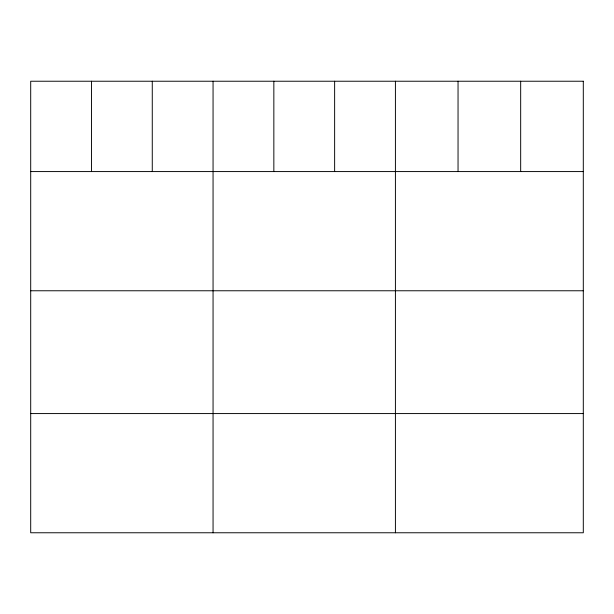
<?xml version="1.0" encoding="UTF-8"?>
<svg xmlns="http://www.w3.org/2000/svg" width="614" height="614" viewBox="0 0 614 614"><rect width="100%" height="100%" fill="white"/><g stroke="black" fill="none" stroke-linecap="round" stroke-linejoin="round"><path stroke-width="0.92" d="M30.7 171.575L583.3 171.575M30.7 290.767L583.3 290.767M30.7 413.575L583.3 413.575M520.672 81.232L520.672 171.575M458.044 81.232L458.044 171.575M395.416 81.232L395.416 532.768M334.63 81.232L334.63 171.575M273.844 81.232L273.844 171.575M213.058 81.232L213.058 532.768M152.272 81.232L152.272 171.575M91.486 81.232L91.486 171.575M583.3 81.232L30.7 81.232L30.7 532.768L583.3 532.768L583.3 81.232"/></g></svg>
